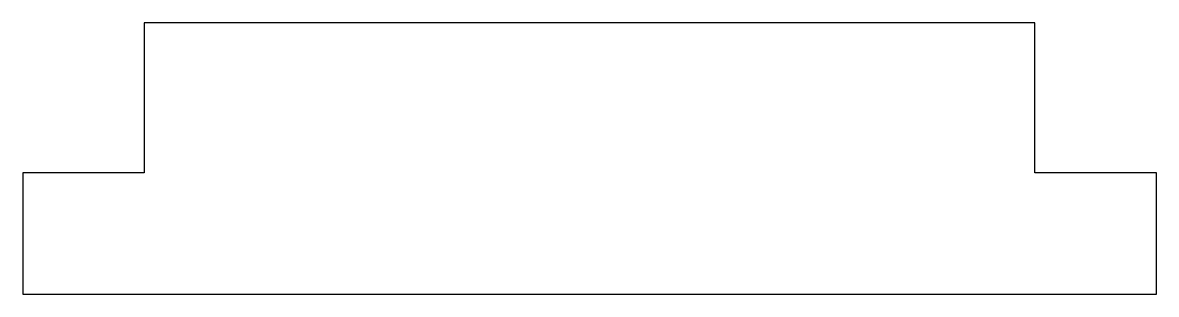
# Model space of a CAD drawing. Header units: millimetres. Extents: x 28.7 to 56.7, y -11 to -4.3.
import ezdxf

# ---------------------------------------------------------------- set-up
doc = ezdxf.new("R2010")
doc.units = ezdxf.units.MM

msp = doc.modelspace()

# ---------------------------------------------------------------- linework, layer by layer
msp.add_lwpolyline([(28.725, -10.996), (56.725, -10.996), (56.725, -7.996), (53.725, -7.996), (53.725, -4.296), (31.725, -4.296), (31.725, -7.996), (28.725, -7.996)], close=True)

doc.saveas('drawing.dxf')
